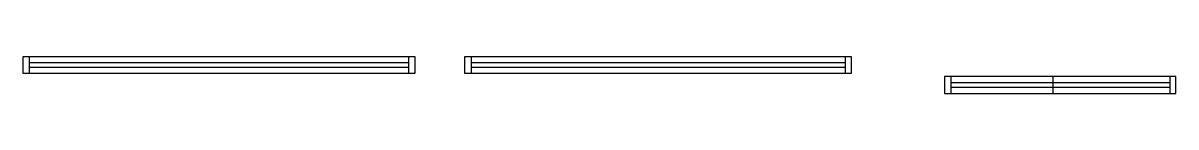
# Model space of a CAD drawing. Header units: metres. Extents: x 1679 to 2974, y 15891 to 15933.
import ezdxf

# ---------------------------------------------------------------- set-up
doc = ezdxf.new("R2010")
doc.units = ezdxf.units.M
doc.layers.add('Painéis', color=7, linetype='Continuous')
doc.layers.add('SARR_2.2x7', color=7, linetype='Continuous')

msp = doc.modelspace()

# ---------------------------------------------------------------- linework, layer by layer
at = {"layer": 'Painéis', "color": 7, "lineweight": 25}
msp.add_line((2835.6, 15891.4), (2835.6, 15910.4), dxfattribs=at)
for points in [[(1922.7, 15913.8), (1678.7, 15913.8), (1678.7, 15932.8), (1922.7, 15932.8)], [(1922.7, 15932.8), (2118.7, 15932.8), (2118.7, 15913.8), (1922.7, 15913.8)], [(2419, 15913.8), (2175, 15913.8), (2175, 15932.8), (2419, 15932.8)], [(2419, 15932.8), (2609, 15932.8), (2609, 15913.8), (2419, 15913.8)], [(2713.6, 15910.4), (2713.6, 15891.4), (2973.6, 15891.4), (2973.6, 15910.4), (2713.6, 15910.4)]]:
    msp.add_lwpolyline(points, dxfattribs=at)
at = {"layer": 'SARR_2.2x7', "color": 7, "lineweight": 25}
for p, q in [((1685.7, 15932.8), (1685.7, 15913.8)), ((2111.7, 15932.8), (2111.7, 15913.8)), ((2182, 15932.8), (2182, 15913.8)), ((2602, 15932.8), (2602, 15913.8)), ((1922.7, 15925.8), (1685.7, 15925.8)), ((1685.7, 15920.8), (1922.7, 15920.8)), ((2111.7, 15925.8), (1922.7, 15925.8)), ((1922.7, 15920.8), (2111.7, 15920.8)), ((2419, 15925.8), (2182, 15925.8)), ((2182, 15920.8), (2419, 15920.8)), ((2602, 15925.8), (2419, 15925.8)), ((2419, 15920.8), (2602, 15920.8)), ((2720.6, 15910.4), (2720.6, 15891.4)), ((2966.6, 15903.4), (2720.6, 15903.4)), ((2966.6, 15910.4), (2966.6, 15891.4)), ((2720.6, 15898.4), (2966.6, 15898.4))]:
    msp.add_line(p, q, dxfattribs=at)

doc.saveas('drawing.dxf')
